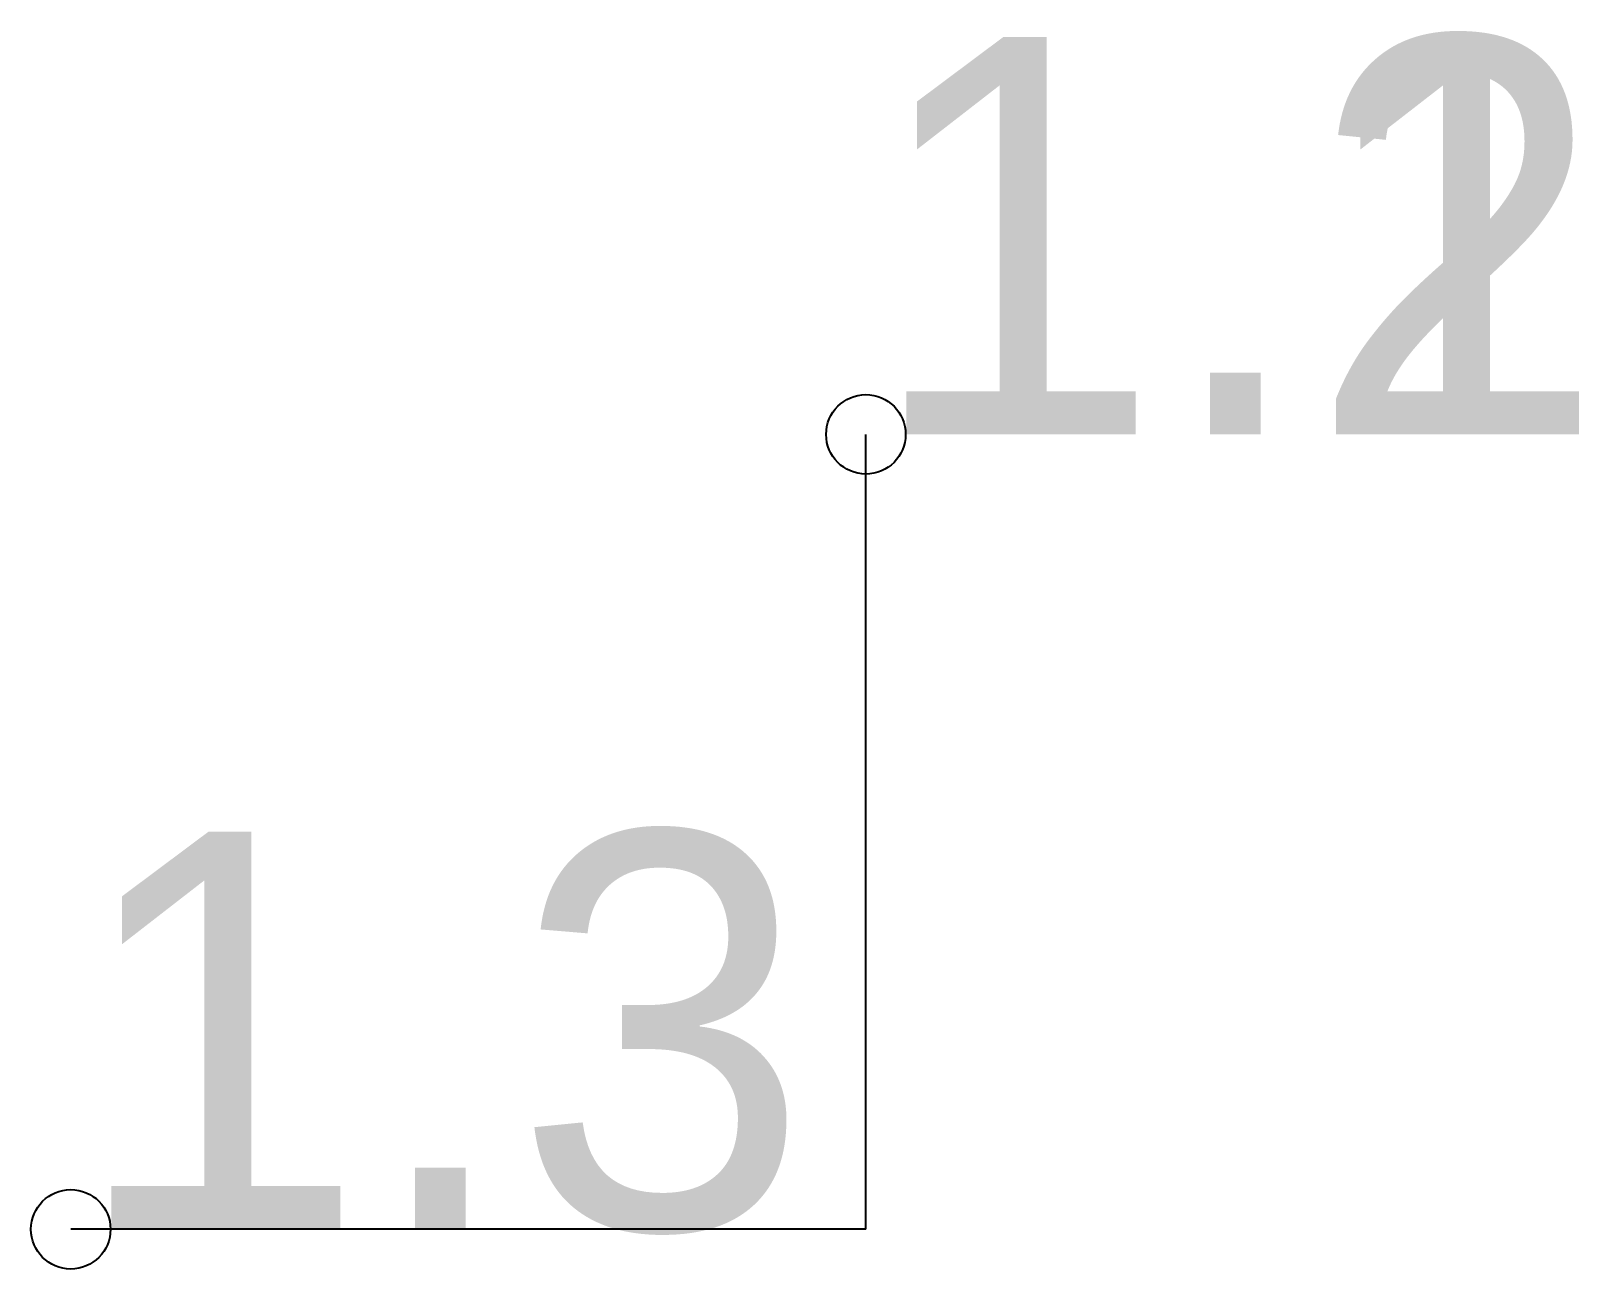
# Model space of a CAD drawing. Header units: millimetres. Extents: x -2.1 to 1.79, y -0.1 to 3.01.
import ezdxf

# ---------------------------------------------------------------- set-up
doc = ezdxf.new("R2010")
doc.units = ezdxf.units.MM

msp = doc.modelspace()

# ---------------------------------------------------------------- linework, layer by layer
at = {"layer": 'Shots', "color": 30}
msp.add_line((0, 0), (0, 2), dxfattribs=at)
at = {"layer": 'Shots', "color": 1}
for q in [(0, 2), (-2, 0)]:
    msp.add_line((0, 0), q, dxfattribs=at)
at = {"layer": 'Shots', "color": 30}
msp.add_circle((0, 2), 0.1, dxfattribs=at)
at = {"layer": 'Shots', "color": 1}
for centre in [(0, 2), (-2, 0)]:
    msp.add_circle(centre, 0.1, dxfattribs=at)

# ---------------------------------------------------------------- texts
at = {"layer": 'Label'}
for s, p in [('1.2', (0, 2)), ('1.1', (0, 2)), ('1.3', (-2, 0))]:
    msp.add_text(s, height=1, dxfattribs=at).set_placement(p)

doc.saveas('drawing.dxf')
